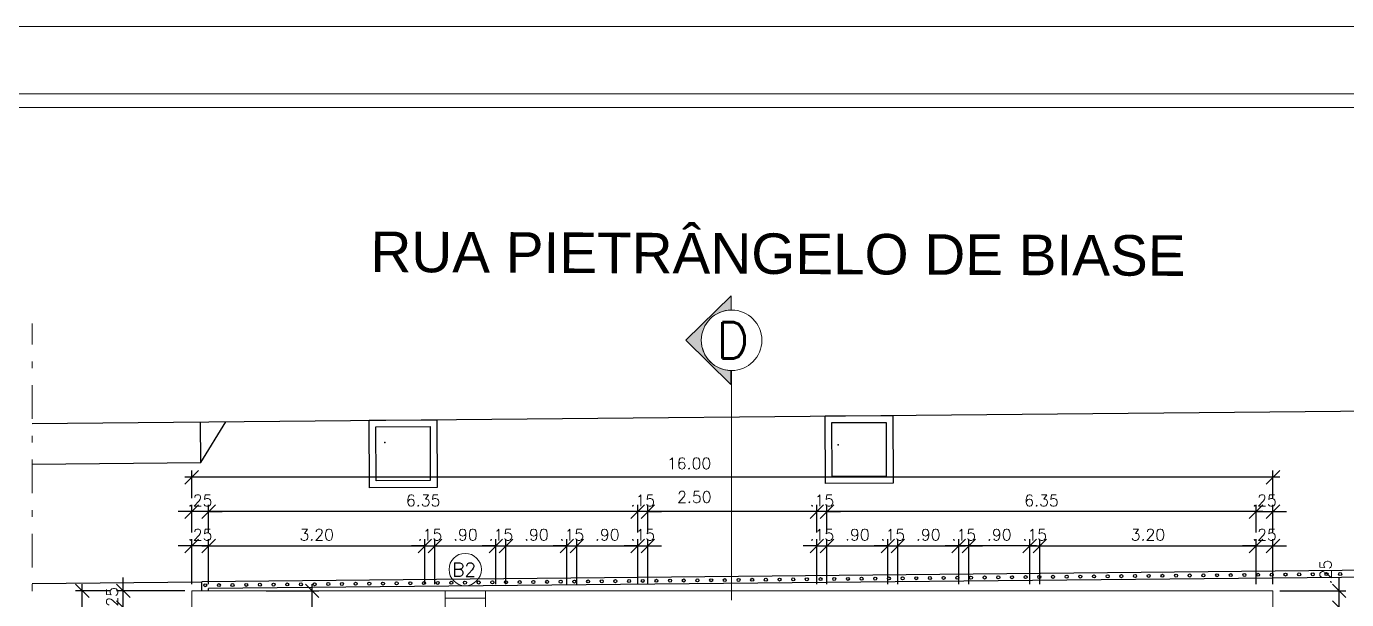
# Model space of a CAD drawing. Header units: millimetres. Extents: x 521 to 1055, y 261 to 520.
# Drawn here: x 563.24 to 582.78, y 424.12 to 432.6 of the extents above; entities that cross this region are included whole.
import ezdxf
from ezdxf.enums import TextEntityAlignment as Align

# ---------------------------------------------------------------- set-up
doc = ezdxf.new("R2010")
doc.units = ezdxf.units.MM
doc.linetypes.add('CONTINU', pattern=[0])
doc.linetypes.add('DASHDOTX2', pattern=[2, 1, -0.5, 0, -0.5])
doc.layers.add('0.1', color=8, linetype='Continuous', lineweight=13)
for name, color, linetype in [('01', 8, 'Continuous'), ('02', 1, 'Continuous'), ('parede', 5, 'Continuous'), ('PENA_02_VEG', 8, 'Continuous'), ('texto', 1, 'Continuous')]:
    doc.layers.add(name, color=color, linetype=linetype)
doc.styles.add('ROBERTO', font='swissek.ttf')
doc.styles.add('ROMANS', font='romans')
doc.styles.get("Standard").update_dxf_attribs({"font": 'romans.shx'})
doc.dimstyles.new('Fares Eng - 50', dxfattribs={"dimscale": 2, "dimtxt": 0.085, "dimasz": 0.1, "dimexe": 0.05, "dimexo": 0.05, "dimgap": 0.04, "dimtad": 1, "dimzin": 4, "dimdsep": 46, "dimtxsty": 'ROMANS', "dimblk1": 'OBLIQUE', "dimblk2": 'OBLIQUE', "dimsah": 1, "dimcen": 0.05, "dimdle": 0.05, "dimclrd": 8, "dimclre": 8, "dimclrt": 8, "dimaunit": 1, "dimadec": 0, "dimazin": 0, "dimtfac": 1, "dimtix": 1, "dimtmove": 2, "dimatfit": 0, "dimldrblk": 'OPEN90', "dimfxl": 1, "dimtolj": 1, "dimtzin": 0, "dimarcsym": 0})

# ---------------------------------------------------------------- blocks, each defined once
blk = doc.blocks.new('_OBLIQUE')
at = {"color": 0, "linetype": 'ByBlock'}
blk.add_line((-0.5, -0.5), (0.5, 0.5), dxfattribs=at)
blk = doc.blocks.new('*D869')
at = {"layer": '0.1', "color": 8, "linetype": 'CONTINU', "lineweight": -2, "transparency": 16777216}
for p, q in [((565.938, 424.346), (565.938, 425.011)), ((569.138, 424.346), (569.138, 425.011)), ((565.838, 424.911), (569.238, 424.911))]:
    blk.add_line(p, q, dxfattribs=at)
at = {"layer": 'DEFPOINTS', "color": 0, "linetype": 'CONTINU', "lineweight": -2, "transparency": 16777216}
for p in [(569.138, 424.911), (565.938, 424.246), (569.138, 424.246)]:
    blk.add_point(p, dxfattribs=at)
at = {"layer": '0.1', "color": 8, "linetype": 'CONTINU', "lineweight": -2, "transparency": 16777216, "xscale": 0.2, "yscale": 0.2, "zscale": 0.2, "rotation": 180}
blk.add_blockref('_OBLIQUE', (565.938, 424.911), dxfattribs=at)
at = {"layer": '0.1', "color": 8, "linetype": 'CONTINU', "lineweight": -2, "transparency": 16777216, "xscale": 0.2, "yscale": 0.2, "zscale": 0.2}
blk.add_blockref('_OBLIQUE', (569.138, 424.911), dxfattribs=at)
at = {"layer": '0.1', "color": 8, "linetype": 'CONTINU', "transparency": 16777216, "insert": (567.538, 425.076), "char_height": 0.17, "attachment_point": 5, "style": 'ROMANS'}
blk.add_mtext('\\A1;3.20', dxfattribs=at)
blk = doc.blocks.new('_Open90')
at = {"color": 0, "linetype": 'ByBlock', "lineweight": -2}
for p, q in [((0, 0), (-1, 0)), ((-0.5, 0.5), (0, 0)), ((0, 0), (-0.5, -0.5))]:
    blk.add_line(p, q, dxfattribs=at)
blk = doc.blocks.new('*D870')
at = {"layer": '0.1', "color": 8, "linetype": 'CONTINU', "lineweight": -2, "transparency": 16777216}
for p, q in [((565.688, 424.346), (565.688, 425.011)), ((565.938, 424.346), (565.938, 425.011)), ((565.688, 424.911), (565.488, 424.911)), ((565.938, 424.911), (565.688, 424.911)), ((565.938, 424.911), (566.138, 424.911))]:
    blk.add_line(p, q, dxfattribs=at)
at = {"layer": 'DEFPOINTS', "color": 0, "linetype": 'CONTINU', "lineweight": -2, "transparency": 16777216}
for p in [(565.688, 424.911), (565.688, 424.246), (565.938, 424.246)]:
    blk.add_point(p, dxfattribs=at)
at = {"layer": '0.1', "color": 8, "linetype": 'CONTINU', "lineweight": -2, "transparency": 16777216, "xscale": 0.2, "yscale": 0.2, "zscale": 0.2}
blk.add_blockref('_OBLIQUE', (565.688, 424.911), dxfattribs=at)
at = {"layer": '0.1', "color": 8, "linetype": 'CONTINU', "lineweight": -2, "transparency": 16777216, "xscale": 0.2, "yscale": 0.2, "zscale": 0.2, "rotation": 180}
blk.add_blockref('_OBLIQUE', (565.938, 424.911), dxfattribs=at)
at = {"layer": '0.1', "color": 8, "linetype": 'CONTINU', "transparency": 16777216, "insert": (565.813, 425.076), "char_height": 0.17, "attachment_point": 5, "style": 'ROMANS'}
blk.add_mtext('\\A1;.25', dxfattribs=at)
blk = doc.blocks.new('*D871')
at = {"layer": '0.1', "color": 8, "linetype": 'CONTINU', "lineweight": -2, "transparency": 16777216}
for p, q in [((570.188, 424.346), (570.188, 425.011)), ((570.338, 424.346), (570.338, 425.011)), ((570.188, 424.911), (569.988, 424.911)), ((570.188, 424.911), (570.338, 424.911)), ((570.338, 424.911), (570.538, 424.911))]:
    blk.add_line(p, q, dxfattribs=at)
at = {"layer": 'DEFPOINTS', "color": 0, "linetype": 'CONTINU', "lineweight": -2, "transparency": 16777216}
for p in [(570.338, 424.911), (570.188, 424.246), (570.338, 424.246)]:
    blk.add_point(p, dxfattribs=at)
at = {"layer": '0.1', "color": 8, "linetype": 'CONTINU', "lineweight": -2, "transparency": 16777216, "xscale": 0.2, "yscale": 0.2, "zscale": 0.2}
blk.add_blockref('_OBLIQUE', (570.188, 424.911), dxfattribs=at)
at = {"layer": '0.1', "color": 8, "linetype": 'CONTINU', "lineweight": -2, "transparency": 16777216, "xscale": 0.2, "yscale": 0.2, "zscale": 0.2, "rotation": 180}
blk.add_blockref('_OBLIQUE', (570.338, 424.911), dxfattribs=at)
at = {"layer": '0.1', "color": 8, "linetype": 'CONTINU', "transparency": 16777216, "insert": (570.263, 425.076), "char_height": 0.17, "attachment_point": 5, "style": 'ROMANS'}
blk.add_mtext('\\A1;.15', dxfattribs=at)
blk = doc.blocks.new('*D872')
at = {"layer": '0.1', "color": 8, "linetype": 'CONTINU', "lineweight": -2, "transparency": 16777216}
for p, q in [((570.338, 424.346), (570.338, 425.011)), ((571.238, 424.346), (571.238, 425.011)), ((570.238, 424.911), (571.338, 424.911))]:
    blk.add_line(p, q, dxfattribs=at)
at = {"layer": 'DEFPOINTS', "color": 0, "linetype": 'CONTINU', "lineweight": -2, "transparency": 16777216}
for p in [(571.238, 424.911), (570.338, 424.246), (571.238, 424.246)]:
    blk.add_point(p, dxfattribs=at)
at = {"layer": '0.1', "color": 8, "linetype": 'CONTINU', "lineweight": -2, "transparency": 16777216, "xscale": 0.2, "yscale": 0.2, "zscale": 0.2, "rotation": 180}
blk.add_blockref('_OBLIQUE', (570.338, 424.911), dxfattribs=at)
at = {"layer": '0.1', "color": 8, "linetype": 'CONTINU', "lineweight": -2, "transparency": 16777216, "xscale": 0.2, "yscale": 0.2, "zscale": 0.2}
blk.add_blockref('_OBLIQUE', (571.238, 424.911), dxfattribs=at)
at = {"layer": '0.1', "color": 8, "linetype": 'CONTINU', "transparency": 16777216, "insert": (570.788, 425.076), "char_height": 0.17, "attachment_point": 5, "style": 'ROMANS'}
blk.add_mtext('\\A1;.90', dxfattribs=at)
blk = doc.blocks.new('*D873')
at = {"layer": '0.1', "color": 8, "linetype": 'CONTINU', "lineweight": -2, "transparency": 16777216}
for p, q in [((571.238, 424.346), (571.238, 425.011)), ((571.388, 424.346), (571.388, 425.011)), ((571.238, 424.911), (571.038, 424.911)), ((571.238, 424.911), (571.388, 424.911)), ((571.388, 424.911), (571.588, 424.911))]:
    blk.add_line(p, q, dxfattribs=at)
at = {"layer": 'DEFPOINTS', "color": 0, "linetype": 'CONTINU', "lineweight": -2, "transparency": 16777216}
for p in [(571.388, 424.911), (571.238, 424.246), (571.388, 424.246)]:
    blk.add_point(p, dxfattribs=at)
at = {"layer": '0.1', "color": 8, "linetype": 'CONTINU', "lineweight": -2, "transparency": 16777216, "xscale": 0.2, "yscale": 0.2, "zscale": 0.2}
blk.add_blockref('_OBLIQUE', (571.238, 424.911), dxfattribs=at)
at = {"layer": '0.1', "color": 8, "linetype": 'CONTINU', "lineweight": -2, "transparency": 16777216, "xscale": 0.2, "yscale": 0.2, "zscale": 0.2, "rotation": 180}
blk.add_blockref('_OBLIQUE', (571.388, 424.911), dxfattribs=at)
at = {"layer": '0.1', "color": 8, "linetype": 'CONTINU', "transparency": 16777216, "insert": (571.313, 425.076), "char_height": 0.17, "attachment_point": 5, "style": 'ROMANS'}
blk.add_mtext('\\A1;.15', dxfattribs=at)
blk = doc.blocks.new('*D874')
at = {"layer": '0.1', "color": 8, "linetype": 'CONTINU', "lineweight": -2, "transparency": 16777216}
for p, q in [((571.388, 424.346), (571.388, 425.011)), ((572.288, 424.346), (572.288, 425.011)), ((571.288, 424.911), (572.388, 424.911))]:
    blk.add_line(p, q, dxfattribs=at)
at = {"layer": 'DEFPOINTS', "color": 0, "linetype": 'CONTINU', "lineweight": -2, "transparency": 16777216}
for p in [(572.288, 424.911), (571.388, 424.246), (572.288, 424.246)]:
    blk.add_point(p, dxfattribs=at)
at = {"layer": '0.1', "color": 8, "linetype": 'CONTINU', "lineweight": -2, "transparency": 16777216, "xscale": 0.2, "yscale": 0.2, "zscale": 0.2, "rotation": 180}
blk.add_blockref('_OBLIQUE', (571.388, 424.911), dxfattribs=at)
at = {"layer": '0.1', "color": 8, "linetype": 'CONTINU', "lineweight": -2, "transparency": 16777216, "xscale": 0.2, "yscale": 0.2, "zscale": 0.2}
blk.add_blockref('_OBLIQUE', (572.288, 424.911), dxfattribs=at)
at = {"layer": '0.1', "color": 8, "linetype": 'CONTINU', "transparency": 16777216, "insert": (571.838, 425.076), "char_height": 0.17, "attachment_point": 5, "style": 'ROMANS'}
blk.add_mtext('\\A1;.90', dxfattribs=at)
blk = doc.blocks.new('*D875')
at = {"layer": '0.1', "color": 8, "linetype": 'CONTINU', "lineweight": -2, "transparency": 16777216}
for p, q in [((572.288, 424.346), (572.288, 425.011)), ((572.438, 424.346), (572.438, 425.011)), ((572.288, 424.911), (572.088, 424.911)), ((572.288, 424.911), (572.438, 424.911)), ((572.438, 424.911), (572.638, 424.911))]:
    blk.add_line(p, q, dxfattribs=at)
at = {"layer": 'DEFPOINTS', "color": 0, "linetype": 'CONTINU', "lineweight": -2, "transparency": 16777216}
for p in [(572.438, 424.911), (572.288, 424.246), (572.438, 424.246)]:
    blk.add_point(p, dxfattribs=at)
at = {"layer": '0.1', "color": 8, "linetype": 'CONTINU', "lineweight": -2, "transparency": 16777216, "xscale": 0.2, "yscale": 0.2, "zscale": 0.2}
blk.add_blockref('_OBLIQUE', (572.288, 424.911), dxfattribs=at)
at = {"layer": '0.1', "color": 8, "linetype": 'CONTINU', "lineweight": -2, "transparency": 16777216, "xscale": 0.2, "yscale": 0.2, "zscale": 0.2, "rotation": 180}
blk.add_blockref('_OBLIQUE', (572.438, 424.911), dxfattribs=at)
at = {"layer": '0.1', "color": 8, "linetype": 'CONTINU', "transparency": 16777216, "insert": (572.363, 425.076), "char_height": 0.17, "attachment_point": 5, "style": 'ROMANS'}
blk.add_mtext('\\A1;.15', dxfattribs=at)
blk = doc.blocks.new('*D876')
at = {"layer": '0.1', "color": 8, "linetype": 'CONTINU', "lineweight": -2, "transparency": 16777216}
for p, q in [((574.938, 424.346), (574.938, 425.011)), ((575.088, 424.346), (575.088, 425.011)), ((574.938, 424.911), (574.738, 424.911)), ((574.938, 424.911), (575.088, 424.911)), ((575.088, 424.911), (575.288, 424.911))]:
    blk.add_line(p, q, dxfattribs=at)
at = {"layer": 'DEFPOINTS', "color": 0, "linetype": 'CONTINU', "lineweight": -2, "transparency": 16777216}
for p in [(575.088, 424.911), (574.938, 424.246), (575.088, 424.246)]:
    blk.add_point(p, dxfattribs=at)
at = {"layer": '0.1', "color": 8, "linetype": 'CONTINU', "lineweight": -2, "transparency": 16777216, "xscale": 0.2, "yscale": 0.2, "zscale": 0.2}
blk.add_blockref('_OBLIQUE', (574.938, 424.911), dxfattribs=at)
at = {"layer": '0.1', "color": 8, "linetype": 'CONTINU', "lineweight": -2, "transparency": 16777216, "xscale": 0.2, "yscale": 0.2, "zscale": 0.2, "rotation": 180}
blk.add_blockref('_OBLIQUE', (575.088, 424.911), dxfattribs=at)
at = {"layer": '0.1', "color": 8, "linetype": 'CONTINU', "transparency": 16777216, "insert": (575.013, 425.076), "char_height": 0.17, "attachment_point": 5, "style": 'ROMANS'}
blk.add_mtext('\\A1;.15', dxfattribs=at)
blk = doc.blocks.new('*D877')
at = {"layer": '0.1', "color": 8, "linetype": 'CONTINU', "lineweight": -2, "transparency": 16777216}
for p, q in [((575.088, 424.346), (575.088, 425.011)), ((575.988, 424.346), (575.988, 425.011)), ((574.988, 424.911), (576.088, 424.911))]:
    blk.add_line(p, q, dxfattribs=at)
at = {"layer": 'DEFPOINTS', "color": 0, "linetype": 'CONTINU', "lineweight": -2, "transparency": 16777216}
for p in [(575.988, 424.911), (575.088, 424.246), (575.988, 424.246)]:
    blk.add_point(p, dxfattribs=at)
at = {"layer": '0.1', "color": 8, "linetype": 'CONTINU', "lineweight": -2, "transparency": 16777216, "xscale": 0.2, "yscale": 0.2, "zscale": 0.2, "rotation": 180}
blk.add_blockref('_OBLIQUE', (575.088, 424.911), dxfattribs=at)
at = {"layer": '0.1', "color": 8, "linetype": 'CONTINU', "lineweight": -2, "transparency": 16777216, "xscale": 0.2, "yscale": 0.2, "zscale": 0.2}
blk.add_blockref('_OBLIQUE', (575.988, 424.911), dxfattribs=at)
at = {"layer": '0.1', "color": 8, "linetype": 'CONTINU', "transparency": 16777216, "insert": (575.538, 425.076), "char_height": 0.17, "attachment_point": 5, "style": 'ROMANS'}
blk.add_mtext('\\A1;.90', dxfattribs=at)
blk = doc.blocks.new('*D878')
at = {"layer": '0.1', "color": 8, "linetype": 'CONTINU', "lineweight": -2, "transparency": 16777216}
for p, q in [((575.988, 424.346), (575.988, 425.011)), ((576.138, 424.346), (576.138, 425.011)), ((575.988, 424.911), (575.788, 424.911)), ((575.988, 424.911), (576.138, 424.911)), ((576.138, 424.911), (576.338, 424.911))]:
    blk.add_line(p, q, dxfattribs=at)
at = {"layer": 'DEFPOINTS', "color": 0, "linetype": 'CONTINU', "lineweight": -2, "transparency": 16777216}
for p in [(576.138, 424.911), (575.988, 424.246), (576.138, 424.246)]:
    blk.add_point(p, dxfattribs=at)
at = {"layer": '0.1', "color": 8, "linetype": 'CONTINU', "lineweight": -2, "transparency": 16777216, "xscale": 0.2, "yscale": 0.2, "zscale": 0.2}
blk.add_blockref('_OBLIQUE', (575.988, 424.911), dxfattribs=at)
at = {"layer": '0.1', "color": 8, "linetype": 'CONTINU', "lineweight": -2, "transparency": 16777216, "xscale": 0.2, "yscale": 0.2, "zscale": 0.2, "rotation": 180}
blk.add_blockref('_OBLIQUE', (576.138, 424.911), dxfattribs=at)
at = {"layer": '0.1', "color": 8, "linetype": 'CONTINU', "transparency": 16777216, "insert": (576.063, 425.076), "char_height": 0.17, "attachment_point": 5, "style": 'ROMANS'}
blk.add_mtext('\\A1;.15', dxfattribs=at)
blk = doc.blocks.new('*D879')
at = {"layer": '0.1', "color": 8, "linetype": 'CONTINU', "lineweight": -2, "transparency": 16777216}
for p, q in [((576.138, 424.346), (576.138, 425.011)), ((577.038, 424.346), (577.038, 425.011)), ((576.038, 424.911), (577.138, 424.911))]:
    blk.add_line(p, q, dxfattribs=at)
at = {"layer": 'DEFPOINTS', "color": 0, "linetype": 'CONTINU', "lineweight": -2, "transparency": 16777216}
for p in [(577.038, 424.911), (576.138, 424.246), (577.038, 424.246)]:
    blk.add_point(p, dxfattribs=at)
at = {"layer": '0.1', "color": 8, "linetype": 'CONTINU', "lineweight": -2, "transparency": 16777216, "xscale": 0.2, "yscale": 0.2, "zscale": 0.2, "rotation": 180}
blk.add_blockref('_OBLIQUE', (576.138, 424.911), dxfattribs=at)
at = {"layer": '0.1', "color": 8, "linetype": 'CONTINU', "lineweight": -2, "transparency": 16777216, "xscale": 0.2, "yscale": 0.2, "zscale": 0.2}
blk.add_blockref('_OBLIQUE', (577.038, 424.911), dxfattribs=at)
at = {"layer": '0.1', "color": 8, "linetype": 'CONTINU', "transparency": 16777216, "insert": (576.588, 425.076), "char_height": 0.17, "attachment_point": 5, "style": 'ROMANS'}
blk.add_mtext('\\A1;.90', dxfattribs=at)
blk = doc.blocks.new('*D880')
at = {"layer": '0.1', "color": 8, "linetype": 'CONTINU', "lineweight": -2, "transparency": 16777216}
for p, q in [((578.088, 424.346), (578.088, 425.011)), ((578.238, 424.346), (578.238, 425.011)), ((578.088, 424.911), (577.888, 424.911)), ((578.088, 424.911), (578.238, 424.911)), ((578.238, 424.911), (578.438, 424.911))]:
    blk.add_line(p, q, dxfattribs=at)
at = {"layer": 'DEFPOINTS', "color": 0, "linetype": 'CONTINU', "lineweight": -2, "transparency": 16777216}
for p in [(578.238, 424.911), (578.088, 424.246), (578.238, 424.246)]:
    blk.add_point(p, dxfattribs=at)
at = {"layer": '0.1', "color": 8, "linetype": 'CONTINU', "lineweight": -2, "transparency": 16777216, "xscale": 0.2, "yscale": 0.2, "zscale": 0.2}
blk.add_blockref('_OBLIQUE', (578.088, 424.911), dxfattribs=at)
at = {"layer": '0.1', "color": 8, "linetype": 'CONTINU', "lineweight": -2, "transparency": 16777216, "xscale": 0.2, "yscale": 0.2, "zscale": 0.2, "rotation": 180}
blk.add_blockref('_OBLIQUE', (578.238, 424.911), dxfattribs=at)
at = {"layer": '0.1', "color": 8, "linetype": 'CONTINU', "transparency": 16777216, "insert": (578.163, 425.076), "char_height": 0.17, "attachment_point": 5, "style": 'ROMANS'}
blk.add_mtext('\\A1;.15', dxfattribs=at)
blk = doc.blocks.new('*D881')
at = {"layer": '0.1', "color": 8, "linetype": 'CONTINU', "lineweight": -2, "transparency": 16777216}
for p, q in [((578.238, 424.346), (578.238, 425.011)), ((581.438, 424.346), (581.438, 425.011)), ((578.138, 424.911), (581.538, 424.911))]:
    blk.add_line(p, q, dxfattribs=at)
at = {"layer": 'DEFPOINTS', "color": 0, "linetype": 'CONTINU', "lineweight": -2, "transparency": 16777216}
for p in [(581.438, 424.911), (578.238, 424.246), (581.438, 424.246)]:
    blk.add_point(p, dxfattribs=at)
at = {"layer": '0.1', "color": 8, "linetype": 'CONTINU', "lineweight": -2, "transparency": 16777216, "xscale": 0.2, "yscale": 0.2, "zscale": 0.2, "rotation": 180}
blk.add_blockref('_OBLIQUE', (578.238, 424.911), dxfattribs=at)
at = {"layer": '0.1', "color": 8, "linetype": 'CONTINU', "lineweight": -2, "transparency": 16777216, "xscale": 0.2, "yscale": 0.2, "zscale": 0.2}
blk.add_blockref('_OBLIQUE', (581.438, 424.911), dxfattribs=at)
at = {"layer": '0.1', "color": 8, "linetype": 'CONTINU', "transparency": 16777216, "insert": (579.838, 425.076), "char_height": 0.17, "attachment_point": 5, "style": 'ROMANS'}
blk.add_mtext('\\A1;3.20', dxfattribs=at)
blk = doc.blocks.new('*D882')
at = {"layer": '0.1', "color": 8, "linetype": 'CONTINU', "lineweight": -2, "transparency": 16777216}
for p, q in [((581.438, 424.346), (581.438, 425.011)), ((581.688, 424.346), (581.688, 425.011)), ((581.438, 424.911), (581.238, 424.911)), ((581.438, 424.911), (581.688, 424.911)), ((581.688, 424.911), (581.888, 424.911))]:
    blk.add_line(p, q, dxfattribs=at)
at = {"layer": 'DEFPOINTS', "color": 0, "linetype": 'CONTINU', "lineweight": -2, "transparency": 16777216}
for p in [(581.688, 424.911), (581.438, 424.246), (581.688, 424.246)]:
    blk.add_point(p, dxfattribs=at)
at = {"layer": '0.1', "color": 8, "linetype": 'CONTINU', "lineweight": -2, "transparency": 16777216, "xscale": 0.2, "yscale": 0.2, "zscale": 0.2}
blk.add_blockref('_OBLIQUE', (581.438, 424.911), dxfattribs=at)
at = {"layer": '0.1', "color": 8, "linetype": 'CONTINU', "lineweight": -2, "transparency": 16777216, "xscale": 0.2, "yscale": 0.2, "zscale": 0.2, "rotation": 180}
blk.add_blockref('_OBLIQUE', (581.688, 424.911), dxfattribs=at)
at = {"layer": '0.1', "color": 8, "linetype": 'CONTINU', "transparency": 16777216, "insert": (581.563, 425.076), "char_height": 0.17, "attachment_point": 5, "style": 'ROMANS'}
blk.add_mtext('\\A1;.25', dxfattribs=at)
blk = doc.blocks.new('*D883')
at = {"layer": '0.1', "color": 8, "linetype": 'CONTINU', "lineweight": -2, "transparency": 16777216}
for p, q in [((575.088, 425.111), (575.088, 425.519)), ((581.438, 425.111), (581.438, 425.519)), ((581.538, 425.419), (574.988, 425.419))]:
    blk.add_line(p, q, dxfattribs=at)
at = {"layer": 'DEFPOINTS', "color": 0, "linetype": 'CONTINU', "lineweight": -2, "transparency": 16777216}
for p in [(575.088, 425.419), (575.088, 425.011), (581.438, 425.011)]:
    blk.add_point(p, dxfattribs=at)
at = {"layer": '0.1', "color": 8, "linetype": 'CONTINU', "lineweight": -2, "transparency": 16777216, "xscale": 0.2, "yscale": 0.2, "zscale": 0.2, "rotation": 180}
blk.add_blockref('_OBLIQUE', (575.088, 425.419), dxfattribs=at)
at = {"layer": '0.1', "color": 8, "linetype": 'CONTINU', "lineweight": -2, "transparency": 16777216, "xscale": 0.2, "yscale": 0.2, "zscale": 0.2}
blk.add_blockref('_OBLIQUE', (581.438, 425.419), dxfattribs=at)
at = {"layer": '0.1', "color": 8, "linetype": 'CONTINU', "transparency": 16777216, "insert": (578.263, 425.584), "char_height": 0.17, "attachment_point": 5, "style": 'ROMANS'}
blk.add_mtext('\\A1;6.35', dxfattribs=at)
blk = doc.blocks.new('*D884')
at = {"layer": '0.1', "color": 8, "linetype": 'CONTINU', "lineweight": -2, "transparency": 16777216}
for p, q in [((581.438, 425.111), (581.438, 425.519)), ((581.688, 425.111), (581.688, 425.519)), ((581.438, 425.419), (581.238, 425.419)), ((581.438, 425.419), (581.688, 425.419)), ((581.688, 425.419), (581.888, 425.419))]:
    blk.add_line(p, q, dxfattribs=at)
at = {"layer": 'DEFPOINTS', "color": 0, "linetype": 'CONTINU', "lineweight": -2, "transparency": 16777216}
for p in [(581.688, 425.419), (581.438, 425.011), (581.688, 425.011)]:
    blk.add_point(p, dxfattribs=at)
at = {"layer": '0.1', "color": 8, "linetype": 'CONTINU', "lineweight": -2, "transparency": 16777216, "xscale": 0.2, "yscale": 0.2, "zscale": 0.2}
blk.add_blockref('_OBLIQUE', (581.438, 425.419), dxfattribs=at)
at = {"layer": '0.1', "color": 8, "linetype": 'CONTINU', "lineweight": -2, "transparency": 16777216, "xscale": 0.2, "yscale": 0.2, "zscale": 0.2, "rotation": 180}
blk.add_blockref('_OBLIQUE', (581.688, 425.419), dxfattribs=at)
at = {"layer": '0.1', "color": 8, "linetype": 'CONTINU', "transparency": 16777216, "insert": (581.563, 425.584), "char_height": 0.17, "attachment_point": 5, "style": 'ROMANS'}
blk.add_mtext('\\A1;.25', dxfattribs=at)
blk = doc.blocks.new('*D885')
at = {"layer": '0.1', "color": 8, "linetype": 'CONTINU', "lineweight": -2, "transparency": 16777216}
for p, q in [((574.938, 425.111), (574.938, 425.519)), ((575.088, 425.111), (575.088, 425.519)), ((574.938, 425.419), (574.738, 425.419)), ((575.088, 425.419), (574.938, 425.419)), ((575.088, 425.419), (575.288, 425.419))]:
    blk.add_line(p, q, dxfattribs=at)
at = {"layer": 'DEFPOINTS', "color": 0, "linetype": 'CONTINU', "lineweight": -2, "transparency": 16777216}
for p in [(574.938, 425.419), (574.938, 425.011), (575.088, 425.011)]:
    blk.add_point(p, dxfattribs=at)
at = {"layer": '0.1', "color": 8, "linetype": 'CONTINU', "lineweight": -2, "transparency": 16777216, "xscale": 0.2, "yscale": 0.2, "zscale": 0.2}
blk.add_blockref('_OBLIQUE', (574.938, 425.419), dxfattribs=at)
at = {"layer": '0.1', "color": 8, "linetype": 'CONTINU', "lineweight": -2, "transparency": 16777216, "xscale": 0.2, "yscale": 0.2, "zscale": 0.2, "rotation": 180}
blk.add_blockref('_OBLIQUE', (575.088, 425.419), dxfattribs=at)
at = {"layer": '0.1', "color": 8, "linetype": 'CONTINU', "transparency": 16777216, "insert": (575.013, 425.584), "char_height": 0.17, "attachment_point": 5, "style": 'ROMANS'}
blk.add_mtext('\\A1;.15', dxfattribs=at)
blk = doc.blocks.new('*D886')
at = {"layer": '0.1', "color": 8, "linetype": 'CONTINU', "lineweight": -2, "transparency": 16777216}
for p, q in [((572.438, 425.111), (572.438, 425.519)), ((574.938, 425.111), (574.938, 425.519)), ((575.038, 425.419), (572.338, 425.419))]:
    blk.add_line(p, q, dxfattribs=at)
at = {"layer": 'DEFPOINTS', "color": 0, "linetype": 'CONTINU', "lineweight": -2, "transparency": 16777216}
for p in [(572.438, 425.419), (572.438, 425.011), (574.938, 425.011)]:
    blk.add_point(p, dxfattribs=at)
at = {"layer": '0.1', "color": 8, "linetype": 'CONTINU', "lineweight": -2, "transparency": 16777216, "xscale": 0.2, "yscale": 0.2, "zscale": 0.2, "rotation": 180}
blk.add_blockref('_OBLIQUE', (572.438, 425.419), dxfattribs=at)
at = {"layer": '0.1', "color": 8, "linetype": 'CONTINU', "lineweight": -2, "transparency": 16777216, "xscale": 0.2, "yscale": 0.2, "zscale": 0.2}
blk.add_blockref('_OBLIQUE', (574.938, 425.419), dxfattribs=at)
at = {"layer": '0.1', "color": 8, "linetype": 'CONTINU', "transparency": 16777216, "insert": (573.126, 425.635), "char_height": 0.17, "attachment_point": 5, "style": 'ROMANS'}
blk.add_mtext('\\A1;2.50', dxfattribs=at)
blk = doc.blocks.new('*D887')
at = {"layer": '0.1', "color": 8, "linetype": 'CONTINU', "lineweight": -2, "transparency": 16777216}
for p, q in [((572.288, 425.111), (572.288, 425.519)), ((572.438, 425.111), (572.438, 425.519)), ((572.288, 425.419), (572.088, 425.419)), ((572.438, 425.419), (572.288, 425.419)), ((572.438, 425.419), (572.638, 425.419))]:
    blk.add_line(p, q, dxfattribs=at)
at = {"layer": 'DEFPOINTS', "color": 0, "linetype": 'CONTINU', "lineweight": -2, "transparency": 16777216}
for p in [(572.288, 425.419), (572.288, 425.011), (572.438, 425.011)]:
    blk.add_point(p, dxfattribs=at)
at = {"layer": '0.1', "color": 8, "linetype": 'CONTINU', "lineweight": -2, "transparency": 16777216, "xscale": 0.2, "yscale": 0.2, "zscale": 0.2}
blk.add_blockref('_OBLIQUE', (572.288, 425.419), dxfattribs=at)
at = {"layer": '0.1', "color": 8, "linetype": 'CONTINU', "lineweight": -2, "transparency": 16777216, "xscale": 0.2, "yscale": 0.2, "zscale": 0.2, "rotation": 180}
blk.add_blockref('_OBLIQUE', (572.438, 425.419), dxfattribs=at)
at = {"layer": '0.1', "color": 8, "linetype": 'CONTINU', "transparency": 16777216, "insert": (572.363, 425.584), "char_height": 0.17, "attachment_point": 5, "style": 'ROMANS'}
blk.add_mtext('\\A1;.15', dxfattribs=at)
blk = doc.blocks.new('*D888')
at = {"layer": '0.1', "color": 8, "linetype": 'CONTINU', "lineweight": -2, "transparency": 16777216}
for p, q in [((565.938, 425.111), (565.938, 425.519)), ((572.288, 425.111), (572.288, 425.519)), ((572.388, 425.419), (565.838, 425.419))]:
    blk.add_line(p, q, dxfattribs=at)
at = {"layer": 'DEFPOINTS', "color": 0, "linetype": 'CONTINU', "lineweight": -2, "transparency": 16777216}
for p in [(565.938, 425.419), (565.938, 425.011), (572.288, 425.011)]:
    blk.add_point(p, dxfattribs=at)
at = {"layer": '0.1', "color": 8, "linetype": 'CONTINU', "lineweight": -2, "transparency": 16777216, "xscale": 0.2, "yscale": 0.2, "zscale": 0.2, "rotation": 180}
blk.add_blockref('_OBLIQUE', (565.938, 425.419), dxfattribs=at)
at = {"layer": '0.1', "color": 8, "linetype": 'CONTINU', "lineweight": -2, "transparency": 16777216, "xscale": 0.2, "yscale": 0.2, "zscale": 0.2}
blk.add_blockref('_OBLIQUE', (572.288, 425.419), dxfattribs=at)
at = {"layer": '0.1', "color": 8, "linetype": 'CONTINU', "transparency": 16777216, "insert": (569.113, 425.584), "char_height": 0.17, "attachment_point": 5, "style": 'ROMANS'}
blk.add_mtext('\\A1;6.35', dxfattribs=at)
blk = doc.blocks.new('*D889')
at = {"layer": '0.1', "color": 8, "linetype": 'CONTINU', "lineweight": -2, "transparency": 16777216}
for p, q in [((565.688, 425.111), (565.688, 425.519)), ((565.938, 425.111), (565.938, 425.519)), ((565.688, 425.419), (565.488, 425.419)), ((565.938, 425.419), (565.688, 425.419)), ((565.938, 425.419), (566.138, 425.419))]:
    blk.add_line(p, q, dxfattribs=at)
at = {"layer": 'DEFPOINTS', "color": 0, "linetype": 'CONTINU', "lineweight": -2, "transparency": 16777216}
for p in [(565.688, 425.419), (565.688, 425.011), (565.938, 425.011)]:
    blk.add_point(p, dxfattribs=at)
at = {"layer": '0.1', "color": 8, "linetype": 'CONTINU', "lineweight": -2, "transparency": 16777216, "xscale": 0.2, "yscale": 0.2, "zscale": 0.2}
blk.add_blockref('_OBLIQUE', (565.688, 425.419), dxfattribs=at)
at = {"layer": '0.1', "color": 8, "linetype": 'CONTINU', "lineweight": -2, "transparency": 16777216, "xscale": 0.2, "yscale": 0.2, "zscale": 0.2, "rotation": 180}
blk.add_blockref('_OBLIQUE', (565.938, 425.419), dxfattribs=at)
at = {"layer": '0.1', "color": 8, "linetype": 'CONTINU', "transparency": 16777216, "insert": (565.813, 425.584), "char_height": 0.17, "attachment_point": 5, "style": 'ROMANS'}
blk.add_mtext('\\A1;.25', dxfattribs=at)
blk = doc.blocks.new('*D890')
at = {"layer": '0.1', "color": 8, "linetype": 'CONTINU', "lineweight": -2, "transparency": 16777216}
for p, q in [((581.788, 425.927), (565.588, 425.927)), ((565.688, 425.619), (565.688, 426.027)), ((581.688, 425.619), (581.688, 426.027))]:
    blk.add_line(p, q, dxfattribs=at)
at = {"layer": 'DEFPOINTS', "color": 0, "linetype": 'CONTINU', "lineweight": -2, "transparency": 16777216}
for p in [(565.688, 425.927), (565.688, 425.519), (581.688, 425.519)]:
    blk.add_point(p, dxfattribs=at)
at = {"layer": '0.1', "color": 8, "linetype": 'CONTINU', "lineweight": -2, "transparency": 16777216, "xscale": 0.2, "yscale": 0.2, "zscale": 0.2, "rotation": 180}
blk.add_blockref('_OBLIQUE', (565.688, 425.927), dxfattribs=at)
at = {"layer": '0.1', "color": 8, "linetype": 'CONTINU', "lineweight": -2, "transparency": 16777216, "xscale": 0.2, "yscale": 0.2, "zscale": 0.2}
blk.add_blockref('_OBLIQUE', (581.688, 425.927), dxfattribs=at)
at = {"layer": '0.1', "color": 8, "linetype": 'CONTINU', "transparency": 16777216, "insert": (573.048, 426.132), "char_height": 0.17, "attachment_point": 5, "style": 'ROMANS'}
blk.add_mtext('\\A1;16.00', dxfattribs=at)
blk = doc.blocks.new('*D924')
at = {"layer": '0.1', "color": 8, "linetype": 'CONTINU', "lineweight": -2, "transparency": 16777216}
for p, q in [((564.675, 424.246), (564.675, 424.446)), ((565.588, 424.246), (564.575, 424.246)), ((564.675, 423.996), (564.675, 424.246)), ((565.588, 423.996), (564.575, 423.996)), ((564.675, 423.996), (564.675, 423.796))]:
    blk.add_line(p, q, dxfattribs=at)
at = {"layer": 'DEFPOINTS', "color": 0, "linetype": 'CONTINU', "lineweight": -2, "transparency": 16777216}
for p in [(564.675, 424.246), (565.688, 424.246), (565.688, 423.996)]:
    blk.add_point(p, dxfattribs=at)
at = {"layer": '0.1', "color": 8, "linetype": 'CONTINU', "lineweight": -2, "transparency": 16777216, "xscale": 0.2, "yscale": 0.2, "zscale": 0.2}
for p, rotation in [((564.675, 424.246), 270), ((564.675, 423.996), 90)]:
    blk.add_blockref('_OBLIQUE', p, dxfattribs=dict(at, rotation=rotation))
at = {"layer": '0.1', "color": 8, "linetype": 'CONTINU', "transparency": 16777216, "insert": (564.51, 424.121), "char_height": 0.17, "attachment_point": 5, "rotation": 90, "style": 'ROMANS'}
blk.add_mtext('\\A1;.25', dxfattribs=at)
blk = doc.blocks.new('*D925')
at = {"layer": '0.1', "color": 8, "linetype": 'CONTINU', "lineweight": -2, "transparency": 16777216}
for p, q in [((564.068, 374.146), (564.068, 424.346)), ((564.475, 424.246), (563.968, 424.246)), ((564.475, 374.246), (563.968, 374.246))]:
    blk.add_line(p, q, dxfattribs=at)
at = {"layer": 'DEFPOINTS', "color": 0, "linetype": 'CONTINU', "lineweight": -2, "transparency": 16777216}
for p in [(564.068, 424.246), (564.575, 424.246), (564.575, 374.246)]:
    blk.add_point(p, dxfattribs=at)
at = {"layer": '0.1', "color": 8, "linetype": 'CONTINU', "lineweight": -2, "transparency": 16777216, "xscale": 0.2, "yscale": 0.2, "zscale": 0.2}
for p, rotation in [((564.068, 424.246), 90), ((564.068, 374.246), 270)]:
    blk.add_blockref('_OBLIQUE', p, dxfattribs=dict(at, rotation=rotation))
at = {"layer": '0.1', "color": 8, "linetype": 'CONTINU', "transparency": 16777216, "insert": (563.903, 399.246), "char_height": 0.17, "attachment_point": 5, "rotation": 90, "style": 'ROMANS'}
blk.add_mtext('\\A1;50.00', dxfattribs=at)
blk = doc.blocks.new('*D981')
at = {"layer": '0.1', "color": 8, "linetype": 'CONTINU', "lineweight": -2, "transparency": 16777216}
for p, q in [((567.471, 423.146), (567.471, 424.346)), ((566.788, 424.246), (567.571, 424.246)), ((566.788, 423.246), (567.571, 423.246))]:
    blk.add_line(p, q, dxfattribs=at)
at = {"layer": 'DEFPOINTS', "color": 0, "linetype": 'CONTINU', "lineweight": -2, "transparency": 16777216}
for p in [(566.688, 424.246), (567.471, 424.246), (566.688, 423.246)]:
    blk.add_point(p, dxfattribs=at)
at = {"layer": '0.1', "color": 8, "linetype": 'CONTINU', "lineweight": -2, "transparency": 16777216, "xscale": 0.2, "yscale": 0.2, "zscale": 0.2}
for p, rotation in [((567.471, 424.246), 90), ((567.471, 423.246), 270)]:
    blk.add_blockref('_OBLIQUE', p, dxfattribs=dict(at, rotation=rotation))
at = {"layer": '0.1', "color": 8, "linetype": 'CONTINU', "transparency": 16777216, "insert": (567.306, 423.746), "char_height": 0.17, "attachment_point": 5, "rotation": 90, "style": 'ROMANS'}
blk.add_mtext('\\A1;1.00', dxfattribs=at)
blk = doc.blocks.new('*D997')
at = {"layer": '0.1', "color": 8, "linetype": 'CONTINU', "lineweight": -2, "transparency": 16777216}
for p, q in [((582.669, 424.246), (582.669, 424.446)), ((581.788, 424.246), (582.769, 424.246)), ((582.669, 423.996), (582.669, 424.246)), ((581.788, 423.996), (582.769, 423.996)), ((582.669, 423.996), (582.669, 423.796))]:
    blk.add_line(p, q, dxfattribs=at)
at = {"layer": 'DEFPOINTS', "color": 0, "linetype": 'CONTINU', "lineweight": -2, "transparency": 16777216}
for p in [(581.688, 424.246), (582.669, 424.246), (581.688, 423.996)]:
    blk.add_point(p, dxfattribs=at)
at = {"layer": '0.1', "color": 8, "linetype": 'CONTINU', "lineweight": -2, "transparency": 16777216, "xscale": 0.2, "yscale": 0.2, "zscale": 0.2}
for p, rotation in [((582.669, 424.246), 270), ((582.669, 423.996), 90)]:
    blk.add_blockref('_OBLIQUE', p, dxfattribs=dict(at, rotation=rotation))
at = {"layer": '0.1', "color": 8, "linetype": 'CONTINU', "transparency": 16777216, "insert": (582.469, 424.525), "char_height": 0.17, "attachment_point": 5, "rotation": 90, "style": 'ROMANS'}
blk.add_mtext('\\A1;.25', dxfattribs=at)
blk = doc.blocks.new('*D950')
at = {"layer": '0.1', "color": 8, "linetype": 'CONTINU', "lineweight": -2, "transparency": 16777216}
for p, q in [((577.188, 424.346), (577.188, 425.011)), ((578.088, 424.346), (578.088, 425.011)), ((578.188, 424.911), (577.088, 424.911))]:
    blk.add_line(p, q, dxfattribs=at)
at = {"layer": 'DEFPOINTS', "color": 0, "linetype": 'CONTINU', "lineweight": -2, "transparency": 16777216}
for p in [(577.188, 424.911), (577.188, 424.246), (578.088, 424.246)]:
    blk.add_point(p, dxfattribs=at)
at = {"layer": '0.1', "color": 8, "linetype": 'CONTINU', "lineweight": -2, "transparency": 16777216, "xscale": 0.2, "yscale": 0.2, "zscale": 0.2, "rotation": 180}
blk.add_blockref('_OBLIQUE', (577.188, 424.911), dxfattribs=at)
at = {"layer": '0.1', "color": 8, "linetype": 'CONTINU', "lineweight": -2, "transparency": 16777216, "xscale": 0.2, "yscale": 0.2, "zscale": 0.2}
blk.add_blockref('_OBLIQUE', (578.088, 424.911), dxfattribs=at)
at = {"layer": '0.1', "color": 8, "linetype": 'CONTINU', "transparency": 16777216, "insert": (577.638, 425.076), "char_height": 0.17, "attachment_point": 5, "style": 'ROMANS'}
blk.add_mtext('\\A1;.90', dxfattribs=at)
blk = doc.blocks.new('*D951')
at = {"layer": '0.1', "color": 8, "linetype": 'CONTINU', "lineweight": -2, "transparency": 16777216}
for p, q in [((577.038, 424.346), (577.038, 425.011)), ((577.188, 424.346), (577.188, 425.011)), ((577.038, 424.911), (576.838, 424.911)), ((577.188, 424.911), (577.038, 424.911)), ((577.188, 424.911), (577.388, 424.911))]:
    blk.add_line(p, q, dxfattribs=at)
at = {"layer": 'DEFPOINTS', "color": 0, "linetype": 'CONTINU', "lineweight": -2, "transparency": 16777216}
for p in [(577.038, 424.911), (577.038, 424.246), (577.188, 424.246)]:
    blk.add_point(p, dxfattribs=at)
at = {"layer": '0.1', "color": 8, "linetype": 'CONTINU', "lineweight": -2, "transparency": 16777216, "xscale": 0.2, "yscale": 0.2, "zscale": 0.2}
blk.add_blockref('_OBLIQUE', (577.038, 424.911), dxfattribs=at)
at = {"layer": '0.1', "color": 8, "linetype": 'CONTINU', "lineweight": -2, "transparency": 16777216, "xscale": 0.2, "yscale": 0.2, "zscale": 0.2, "rotation": 180}
blk.add_blockref('_OBLIQUE', (577.188, 424.911), dxfattribs=at)
at = {"layer": '0.1', "color": 8, "linetype": 'CONTINU', "transparency": 16777216, "insert": (577.113, 425.076), "char_height": 0.17, "attachment_point": 5, "style": 'ROMANS'}
blk.add_mtext('\\A1;.15', dxfattribs=at)
blk = doc.blocks.new('Cor-4A')
h = blk.add_hatch(color=1)
edge = h.paths.add_edge_path()
edge.add_line((-0.00005, -0.00732), (-0.00757, 0))
edge.add_line((-0.00757, 0), (-0.00014, 0.00731))
edge.add_line((-0.00014, 0.00731), (-0.00014, 0.005))
edge.add_arc((0, 0), 0.005, 91.6216, 269.468)
edge.add_line((-0.00005, -0.005), (-0.00005, -0.00732))
at = {"linetype": 'DASHDOTX2'}
blk.add_line((0, 0.03735), (0, 0.005), dxfattribs=at)
at = {"color": 1}
blk.add_lwpolyline([(-0.00005, -0.00732), (-0.00757, 0), (-0.00014, 0.00731), (-0.00014, 0.005, 0.98138), (-0.00005, -0.005)], format="xyb", close=True, dxfattribs=at)
blk.add_circle((0, 0), 0.005, dxfattribs=at)
at = {"color": 3, "style": 'ROMANS'}
blk.add_attdef('O', text='', height=0.006, rotation=90, dxfattribs=at).set_placement((0.00019, 0), align=Align.MIDDLE)
blk = doc.blocks.new('*D1019')
at = {"layer": '0.1', "color": 8, "linetype": 'CONTINU', "lineweight": -2, "transparency": 16777216}
for p, q in [((569.138, 424.346), (569.138, 425.011)), ((569.288, 424.346), (569.288, 425.011)), ((569.138, 424.911), (568.938, 424.911)), ((569.138, 424.911), (569.288, 424.911)), ((569.288, 424.911), (569.488, 424.911))]:
    blk.add_line(p, q, dxfattribs=at)
at = {"layer": 'DEFPOINTS', "color": 0, "linetype": 'CONTINU', "lineweight": -2, "transparency": 16777216}
for p in [(569.288, 424.911), (569.138, 424.246), (569.288, 424.246)]:
    blk.add_point(p, dxfattribs=at)
at = {"layer": '0.1', "color": 8, "linetype": 'CONTINU', "lineweight": -2, "transparency": 16777216, "xscale": 0.2, "yscale": 0.2, "zscale": 0.2}
blk.add_blockref('_OBLIQUE', (569.138, 424.911), dxfattribs=at)
at = {"layer": '0.1', "color": 8, "linetype": 'CONTINU', "lineweight": -2, "transparency": 16777216, "xscale": 0.2, "yscale": 0.2, "zscale": 0.2, "rotation": 180}
blk.add_blockref('_OBLIQUE', (569.288, 424.911), dxfattribs=at)
at = {"layer": '0.1', "color": 8, "linetype": 'CONTINU', "transparency": 16777216, "insert": (569.213, 425.076), "char_height": 0.17, "attachment_point": 5, "style": 'ROMANS'}
blk.add_mtext('\\A1;.15', dxfattribs=at)
blk = doc.blocks.new('*D1020')
at = {"layer": '0.1', "color": 8, "linetype": 'CONTINU', "lineweight": -2, "transparency": 16777216}
for p, q in [((569.288, 424.346), (569.288, 425.011)), ((570.188, 424.346), (570.188, 425.011)), ((569.188, 424.911), (570.288, 424.911))]:
    blk.add_line(p, q, dxfattribs=at)
at = {"layer": 'DEFPOINTS', "color": 0, "linetype": 'CONTINU', "lineweight": -2, "transparency": 16777216}
for p in [(570.188, 424.911), (569.288, 424.246), (570.188, 424.246)]:
    blk.add_point(p, dxfattribs=at)
at = {"layer": '0.1', "color": 8, "linetype": 'CONTINU', "lineweight": -2, "transparency": 16777216, "xscale": 0.2, "yscale": 0.2, "zscale": 0.2, "rotation": 180}
blk.add_blockref('_OBLIQUE', (569.288, 424.911), dxfattribs=at)
at = {"layer": '0.1', "color": 8, "linetype": 'CONTINU', "lineweight": -2, "transparency": 16777216, "xscale": 0.2, "yscale": 0.2, "zscale": 0.2}
blk.add_blockref('_OBLIQUE', (570.188, 424.911), dxfattribs=at)
at = {"layer": '0.1', "color": 8, "linetype": 'CONTINU', "transparency": 16777216, "insert": (569.738, 425.076), "char_height": 0.17, "attachment_point": 5, "style": 'ROMANS'}
blk.add_mtext('\\A1;.90', dxfattribs=at)
blk = doc.blocks.new('SUP')
at = {"layer": '01', "color": 8}
for p, q in [((247.178, 61.922), (222.7, 61.679)), ((247.178, 61.822), (222.8, 61.58)), ((222.7, 61.547), (222.7, 61.679)), ((222.8, 61.547), (222.8, 61.58))]:
    blk.add_line(p, q, dxfattribs=at)
at = {"layer": '02', "color": 8}
for p, q in [((220.187, 64.022), (246.678, 64.272)), ((222.683, 63.445), (222.678, 64.045)), ((222.683, 63.445), (223.057, 64.049)), ((220.187, 63.422), (222.683, 63.445)), ((220.187, 61.654), (222.7, 61.679))]:
    blk.add_line(p, q, dxfattribs=at)
at = {"layer": '02', "color": 8, "linetype": 'CONTINU', "lineweight": -2}
for points in [[(232.924, 64.142), (232.929, 63.142), (231.929, 63.137), (231.924, 64.137), (232.924, 64.142)], [(226.177, 64.078), (226.181, 63.078), (225.181, 63.073), (225.177, 64.073), (226.177, 64.078)], [(226.077, 63.978), (226.081, 63.178), (225.281, 63.174), (225.277, 63.974), (226.077, 63.978)], [(232.825, 64.041), (232.829, 63.241), (232.029, 63.238), (232.025, 64.038), (232.825, 64.041)]]:
    blk.add_lwpolyline(points, dxfattribs=at)
at = {"layer": 'parede', "color": 8}
for centre in [(231.046, 61.712), (231.249, 61.714), (231.451, 61.716), (231.653, 61.718), (231.856, 61.72), (232.058, 61.722), (232.26, 61.724), (232.463, 61.726), (232.665, 61.728), (232.867, 61.73), (233.07, 61.732), (233.272, 61.734), (233.474, 61.736), (233.677, 61.738), (233.879, 61.74), (234.082, 61.742), (234.284, 61.744), (234.486, 61.746), (234.689, 61.748), (234.891, 61.75), (235.093, 61.752), (235.296, 61.754), (235.498, 61.756), (235.7, 61.758), (235.903, 61.76), (236.105, 61.762), (236.307, 61.764), (236.51, 61.766), (236.712, 61.768), (236.915, 61.77), (237.117, 61.772), (237.319, 61.774), (237.522, 61.776), (237.724, 61.778), (237.926, 61.78), (238.129, 61.782), (238.331, 61.784), (238.533, 61.786), (238.736, 61.788), (238.938, 61.79), (239.14, 61.792), (239.343, 61.794), (239.545, 61.796), (222.75, 61.63), (222.952, 61.631), (223.154, 61.633), (223.357, 61.635), (223.559, 61.637), (223.761, 61.639), (223.964, 61.641), (224.166, 61.643), (224.369, 61.645), (224.571, 61.647), (224.773, 61.649), (224.976, 61.651), (225.178, 61.653), (225.38, 61.655), (225.583, 61.657), (225.785, 61.659), (225.987, 61.661), (226.19, 61.664), (226.392, 61.666), (226.594, 61.668), (226.797, 61.67), (226.999, 61.672), (227.201, 61.674), (227.404, 61.676), (227.606, 61.678), (227.809, 61.68), (228.011, 61.682), (228.213, 61.684), (228.416, 61.686), (228.618, 61.688), (228.82, 61.69), (229.023, 61.692), (229.225, 61.694), (229.427, 61.696), (229.63, 61.698), (229.832, 61.7), (230.034, 61.702), (230.237, 61.704), (230.439, 61.706), (230.642, 61.708), (230.844, 61.71)]:
    blk.add_circle(centre, 0.0225, dxfattribs=at)
at = {"layer": 'PENA_02_VEG', "color": 8, "linetype": 'Continuous'}
for p in [(225.408, 63.742), (232.117, 63.706)]:
    blk.add_point(p, dxfattribs=at)
at = {"layer": 'texto', "color": 8, "style": 'ROBERTO'}
blk.add_text('RUA PIETRÂNGELO DE BIASE', height=0.6, rotation=359.7248, dxfattribs=at).set_placement((225.194, 66.267))

msp = doc.modelspace()

# ---------------------------------------------------------------- linework, layer by layer
at = {"layer": '0.1', "color": 8, "linetype": 'DASHDOTX2', "ltscale": 0.5}
for p, q in [((563.32502, 365.19275), (563.32502, 428.20423)), ((573.67694, 424.60892), (573.67694, 371.68747))]:
    msp.add_line(p, q, dxfattribs=at)
at = {"layer": '0.1', "color": 7}
for p, q in [((565.68774, 424.24649), (565.68774, 423.24649)), ((569.43774, 424.24649), (565.68774, 424.24649)), ((569.43774, 423.99649), (569.43774, 424.24649)), ((581.68774, 424.24649), (570.03774, 424.24649)), ((570.03774, 424.24649), (570.03774, 423.99649)), ((581.68774, 423.24649), (581.68774, 424.24649))]:
    msp.add_line(p, q, dxfattribs=at)
at = {"layer": '0.1', "color": 8, "linetype": 'CONTINU'}
for p, q in [((569.43774, 424.24649), (570.03774, 424.24649)), ((569.43774, 424.13649), (570.03774, 424.13649))]:
    msp.add_line(p, q, dxfattribs=at)
at = {"layer": '0.1', "color": 8}
for points in [[(646.97941, 432.60294), (520.77502, 432.60294), (520.77502, 348.60294), (646.97941, 348.60294)], [(523.27502, 349.60294), (523.27502, 431.60294), (645.97941, 431.60294), (645.97941, 349.60294)]]:
    msp.add_lwpolyline(points, close=True, dxfattribs=at)
msp.add_lwpolyline([(630.15941, 430.40294, 0.41421356), (629.15941, 431.40294), (524.47502, 431.40294, 0.41421356), (523.47502, 430.40294), (523.47502, 356.80294, 0.41421356), (524.47502, 355.80294), (629.15941, 355.80294, 0.41421356), (630.15941, 356.80294)], format="xyb", close=True, dxfattribs=at)
msp.add_circle((569.73502, 424.56165), 0.23964, dxfattribs=at)

# ---------------------------------------------------------------- block references
at = {"layer": '0.1', "color": 8, "linetype": 'CONTINU', "lineweight": -2}
msp.add_blockref('SUP', (343.1377, 362.69961), dxfattribs=at)
at = {"layer": '0.1', "color": 8}
ref = msp.add_blockref('Cor-4A', (573.67694, 427.95557), dxfattribs=dict(at, xscale=-89.59999999999991, yscale=89.59999999999997, zscale=89.60000000000001, rotation=180))
ref.add_attrib('O', 'D', dxfattribs={"layer": '0', "color": 3, "height": 0.5376, "style": 'ROMANS'}).set_placement((573.69433, 427.95557), align=Align.MIDDLE)

# ---------------------------------------------------------------- texts
msp.add_text('B2', height=0.2, dxfattribs=at).set_placement((569.54441, 424.46013))

# ---------------------------------------------------------------- dimensions: what is measured, and where the dimension line sits
at = {"layer": '0.1', "color": 8, "linetype": 'CONTINU'}
for base, p1, p2, picture, middle in [((565.68774, 425.92676), (581.68774, 425.51904), (565.68774, 425.51904), '*D890', (573.04762, 426.13213)), ((572.43774, 425.41904), (574.93774, 425.01132), (572.43774, 425.01132), '*D886', (573.12613, 425.63541))]:
    dim = msp.add_linear_dim(base=base, p1=p1, p2=p2, dimstyle='Fares Eng - 50', dxfattribs=at)
    dim.commit()
    dim.dimension.update_dxf_attribs({"geometry": picture, "text_midpoint": middle, "dimtype": 160})
for base, p1, p2, picture, middle in [((565.68774, 425.41904), (565.93774, 425.01132), (565.68774, 425.01132), '*D889', (565.81274, 425.58404)), ((565.93774, 425.41904), (572.28774, 425.01132), (565.93774, 425.01132), '*D888', (569.11274, 425.58404)), ((572.28774, 425.41904), (572.43774, 425.01132), (572.28774, 425.01132), '*D887', (572.36274, 425.58404)), ((574.93774, 425.41904), (575.08774, 425.01132), (574.93774, 425.01132), '*D885', (575.01274, 425.58404)), ((575.08774, 425.41904), (581.43774, 425.01132), (575.08774, 425.01132), '*D883', (578.26274, 425.58404)), ((581.68774, 425.41904), (581.43774, 425.01132), (581.68774, 425.01132), '*D884', (581.56274, 425.58404)), ((565.68774, 424.91132), (565.93774, 424.24649), (565.68774, 424.24649), '*D870', (565.81274, 425.07632)), ((569.13774, 424.91132), (565.93774, 424.24649), (569.13774, 424.24649), '*D869', (567.53774, 425.07632)), ((569.28774, 424.91132), (569.13774, 424.24649), (569.28774, 424.24649), '*D1019', (569.21274, 425.07632)), ((570.18774, 424.91132), (569.28774, 424.24649), (570.18774, 424.24649), '*D1020', (569.73774, 425.07632)), ((570.33774, 424.91132), (570.18774, 424.24649), (570.33774, 424.24649), '*D871', (570.26274, 425.07632)), ((571.23774, 424.91132), (570.33774, 424.24649), (571.23774, 424.24649), '*D872', (570.78774, 425.07632)), ((571.38774, 424.91132), (571.23774, 424.24649), (571.38774, 424.24649), '*D873', (571.31274, 425.07632)), ((572.28774, 424.91132), (571.38774, 424.24649), (572.28774, 424.24649), '*D874', (571.83774, 425.07632)), ((572.43774, 424.91132), (572.28774, 424.24649), (572.43774, 424.24649), '*D875', (572.36274, 425.07632)), ((575.08774, 424.91132), (574.93774, 424.24649), (575.08774, 424.24649), '*D876', (575.01274, 425.07632)), ((575.98774, 424.91132), (575.08774, 424.24649), (575.98774, 424.24649), '*D877', (575.53774, 425.07632)), ((576.13774, 424.91132), (575.98774, 424.24649), (576.13774, 424.24649), '*D878', (576.06274, 425.07632)), ((577.03774, 424.91132), (576.13774, 424.24649), (577.03774, 424.24649), '*D879', (576.58774, 425.07632)), ((577.03774, 424.91132), (577.18774, 424.24649), (577.03774, 424.24649), '*D951', (577.11274, 425.07632)), ((577.18774, 424.91132), (578.08774, 424.24649), (577.18774, 424.24649), '*D950', (577.63774, 425.07632)), ((578.23774, 424.91132), (578.08774, 424.24649), (578.23774, 424.24649), '*D880', (578.16274, 425.07632)), ((581.43774, 424.91132), (578.23774, 424.24649), (581.43774, 424.24649), '*D881', (579.83774, 425.07632)), ((581.68774, 424.91132), (581.43774, 424.24649), (581.68774, 424.24649), '*D882', (581.56274, 425.07632))]:
    dim = msp.add_linear_dim(base=base, p1=p1, p2=p2, dimstyle='Fares Eng - 50', dxfattribs=at)
    dim.commit()
    dim.dimension.update_dxf_attribs({"geometry": picture, "text_midpoint": middle})
dim = msp.add_linear_dim(base=(582.66924, 424.24649), p1=(581.68774, 423.99649), p2=(581.68774, 424.24649), angle=90, dimstyle='Fares Eng - 50', dxfattribs=at)
dim.commit()
dim.dimension.update_dxf_attribs({"geometry": '*D997', "text_midpoint": (582.46924, 424.52466), "dimtype": 160})
for base, p1, p2, picture, middle in [((564.06768, 424.24649), (564.57539, 374.24649), (564.57539, 424.24649), '*D925', (563.90268, 399.24649)), ((564.67539, 424.24649), (565.68774, 423.99649), (565.68774, 424.24649), '*D924', (564.51039, 424.12149)), ((567.47062, 424.24649), (566.68774, 423.24649), (566.68774, 424.24649), '*D981', (567.30562, 423.74649))]:
    dim = msp.add_linear_dim(base=base, p1=p1, p2=p2, angle=90, dimstyle='Fares Eng - 50', dxfattribs=at)
    dim.commit()
    dim.dimension.update_dxf_attribs({"geometry": picture, "text_midpoint": middle})

doc.saveas('drawing.dxf')
